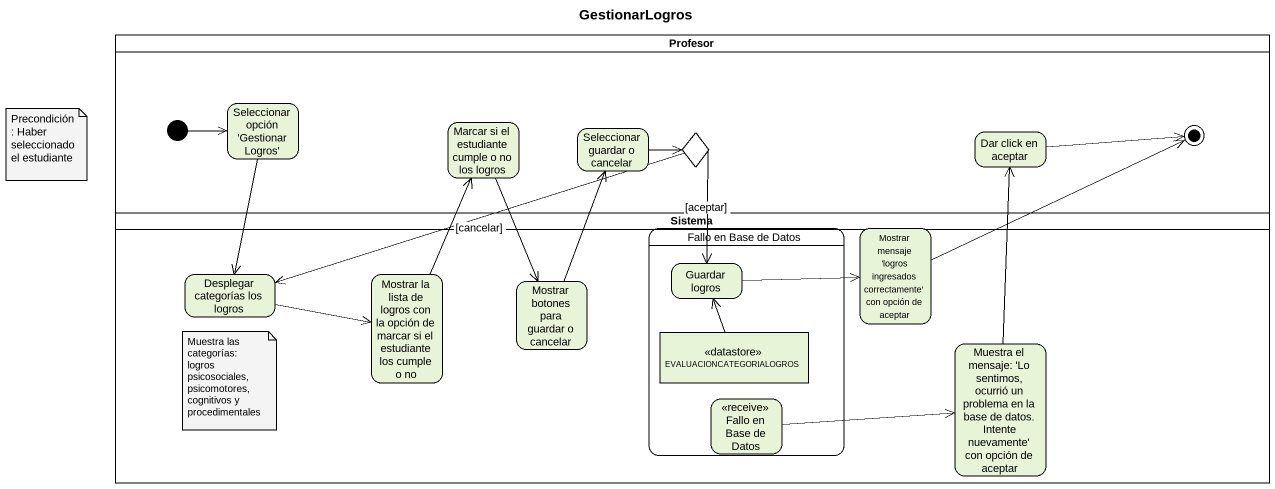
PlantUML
@startuml
title GestionarLogros
hide empty description
state Profesor <<partition>> {
  state "Seleccionar opción 'Gestionar Logros'" as Seleccionar_opción
  state "Marcar si el estudiante cumple o no los logros" as Marcar_si_el_estudiante
  state "Seleccionar guardar o cancelar" as Seleccionar_guardar_o
  state choice1 <<choice>>
  state "Dar click en aceptar" as Dar_click_en_aceptar
  state final1 <<end>>
  [*] -right-> Seleccionar_opción
}
state Sistema <<partition>> {
  state "Fallo en Base de Datos" as Fallo_en_Base_de_Datos {
    state "Guardar logros" as Guardar_logros
    state EVALUACIONCATEGORIALOGROS <<datastore>>
    state "Fallo en Base de Datos" as Fallo_en_Base_de_Datos_2 <<receive>>
  }
  state "Mostrar mensaje 'logros ingresados correctamente' con opción de aceptar" as Mostrar_mensaje_logros
  state "Desplegar categorías los logros" as Desplegar_categorías_los
  state "Mostrar la lista de logros con la opción de marcar si el estudiante los cumple o no" as Mostrar_la_lista_de_logros
  state "Mostrar botones para guardar o cancelar" as Mostrar_botones_para
  state "Muestra el mensaje: 'Lo sentimos, ocurrió un problema en la base de datos. Intente nuevamente' con opción de aceptar" as Muestra_el_mensaje_Lo
}
Seleccionar_opción --> Desplegar_categorías_los
Marcar_si_el_estudiante --> Mostrar_botones_para
Seleccionar_guardar_o -right-> choice1
choice1 -left-> Desplegar_categorías_los : [cancelar]
choice1 --> Guardar_logros : [aceptar]
Dar_click_en_aceptar -right-> final1
Mostrar_mensaje_logros -right-> final1
Desplegar_categorías_los -right-> Mostrar_la_lista_de_logros
Mostrar_la_lista_de_logros -up-> Marcar_si_el_estudiante
Mostrar_botones_para -up-> Seleccionar_guardar_o
Guardar_logros -right-> Mostrar_mensaje_logros
EVALUACIONCATEGORIALOGROS -up-> Guardar_logros
Muestra_el_mensaje_Lo -up-> Dar_click_en_aceptar
Fallo_en_Base_de_Datos_2 -right-> Muestra_el_mensaje_Lo
note as N1
  Precondición: Haber seleccionado el estudiante
end note
note as N2
  Muestra las categorías: logros psicosociales, psicomotores, cognitivos y procedimentales
end note
@enduml
